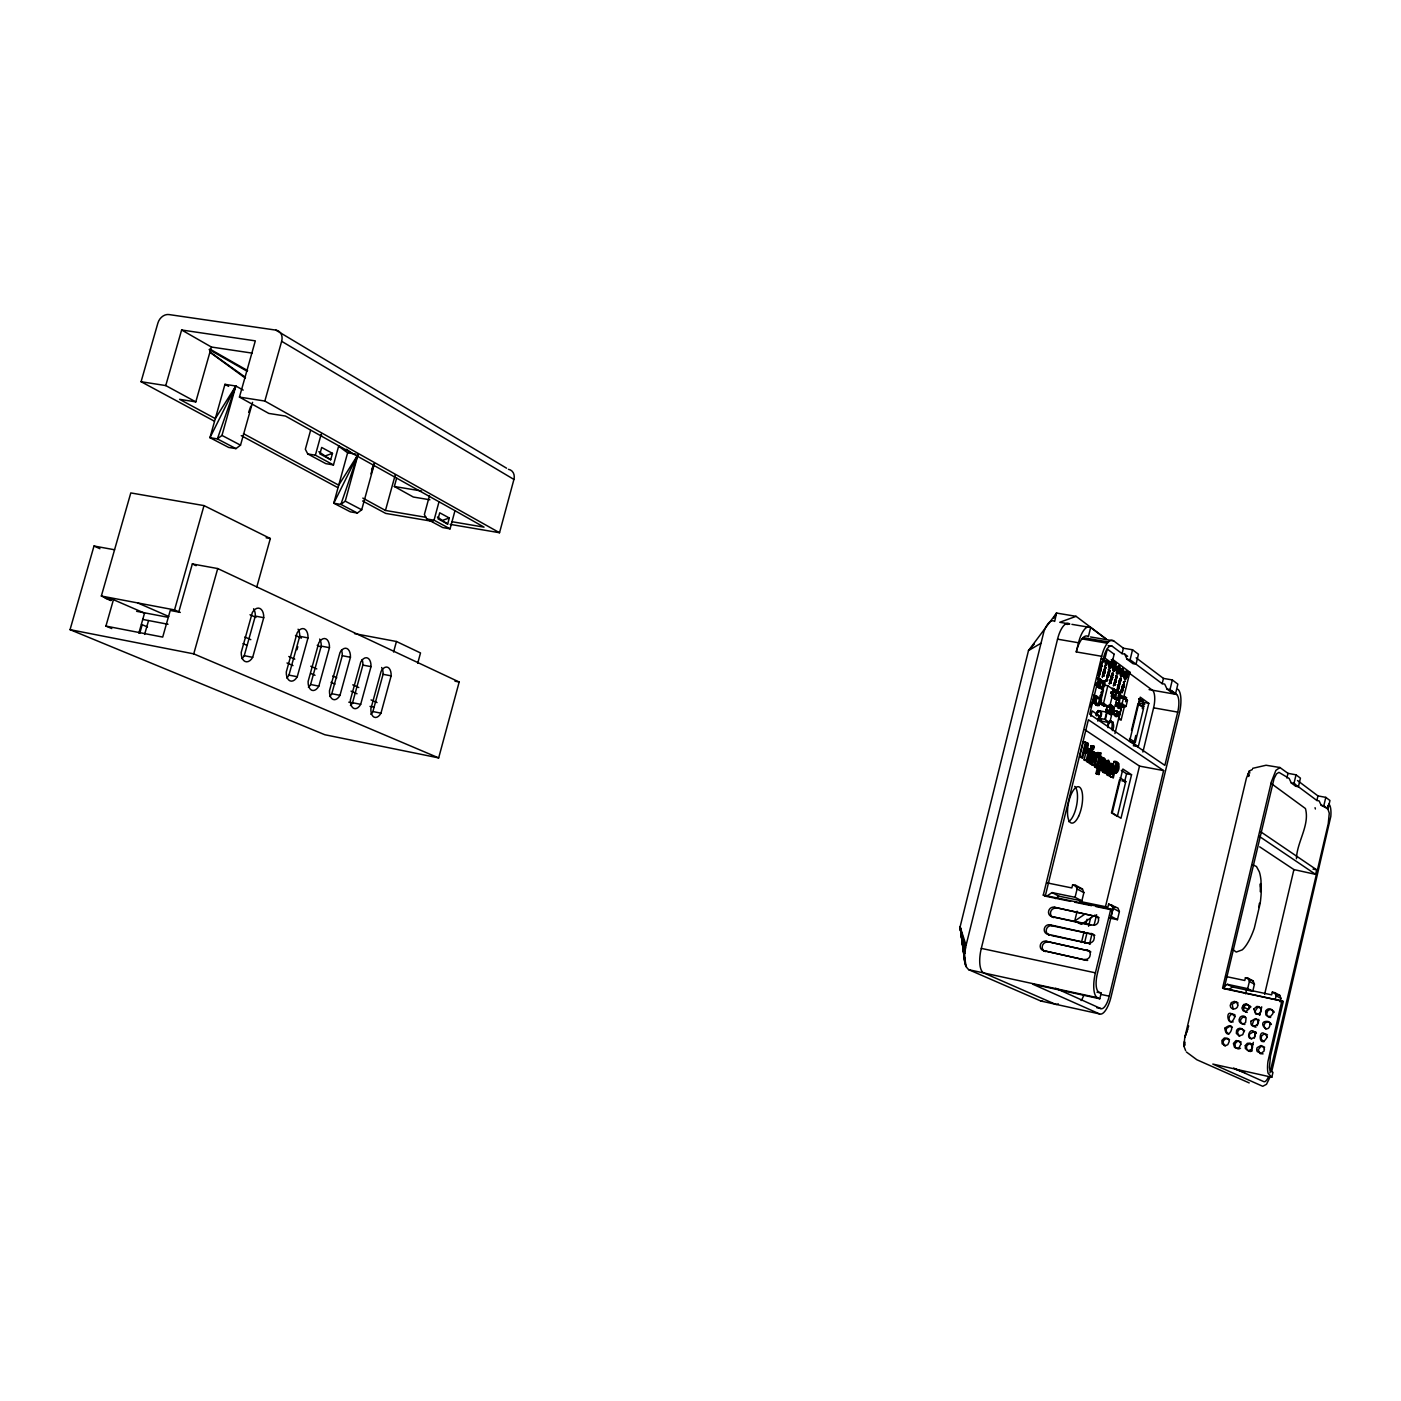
<?xml version="1.0" encoding="UTF-8"?>
<svg xmlns="http://www.w3.org/2000/svg" width="1401" height="1401" viewBox="0 0 1401 1401"><rect width="100%" height="100%" fill="white"/><g stroke="black" fill="none" stroke-linecap="round" stroke-linejoin="round"><path stroke-width="1.5" d="M1107.998 661.902L1105.564 665.265L1105.109 660.554L1106.107 665.405L1108.419 661.972M1111.816 673.216C1115.546 675.019 1108.664 676.455 1113.059 673.548C1110.835 672.883 1111.834 677.716 1113.34 672.935M1116.615 678.242L1117.403 676.123L1116.159 677.961L1115.949 676.123M1116.685 677.156L1116.352 675.142L1115.651 677.821M1111.693 660.046C1115.914 667.489 1105.004 670.764 1109.855 661.885M1109.522 668.154L1109.75 662.183M1112.096 665.457L1112.184 660.659M1112.534 668.557L1114.566 662.796L1116.072 663.671L1116.124 667.261L1114.828 670.571L1113.112 670.799L1112.534 668.557L1113.76 671.026L1116.054 667.612M1112.972 668.627L1114.285 662.971M1116.334 671.342C1115.301 664.582 1122.534 664.547 1119.574 671.377C1118.769 676.525 1112.849 671.184 1118.874 672.97M1116.772 671.429L1117.84 666.718L1119.697 666.105M1119.136 672.515L1119.084 665.755M1121.711 676.613C1118.681 675.737 1120.345 670.624 1121.711 668.697C1125.073 666.999 1122.096 676.806 1123.655 672.83C1123.707 659.994 1117.368 682.462 1123.339 674.144M1111.781 680.01L1112.762 677.103L1111.081 679.905M1118.751 687.909L1117.7 687.138L1118.751 688.802L1117.665 689.835L1117.665 686.472L1119.259 687.523L1117.385 690.273L1118.296 690.413M1125.318 679.38C1121.01 674.126 1130.204 667.401 1126.982 677.208C1123.304 684.441 1122.621 669.31 1126.859 671.762M1127.542 674.582L1127.542 673.023M1100.783 670.203C1099.522 674.897 1098.909 666.456 1099.785 671.044M1107.543 676.788L1109.154 674.441L1108.349 677.156M1097.193 685.159C1099.61 695.351 1103.988 667.244 1099.347 686.823L1097.789 686.56L1097.964 685.422L1097.789 686.56M1119.592 681.989L1120.064 678.382M1119.802 682.024L1120.502 678.119L1120.327 681.814M1119.889 682.147L1120.397 678.697L1119.084 681.149M1104.618 767.083C1106.037 789.831 1113.672 743.511 1104.618 767.083L1102.499 766.697L1102.167 769.079L1102.745 772.126L1104.513 772.354M1110.065 775.856C1106.352 773.965 1110.117 759.885 1113.41 765.314C1116.439 771.793 1106.195 781.285 1106.615 770.743M1099.242 675.44L1099.61 672.322M1099.61 673.618L1099.084 675.667L1099.242 672.813M1098.472 767.923L1094.601 766.277L1096.563 757.135L1098.699 757.521C1094.759 773.124 1099.277 768.221 1099.575 758.099L1100.556 758.729L1100.818 752.967L1097.683 752.582L1097.088 754.999L1099.207 755.384L1100.818 752.967M1111.273 691.831L1111.378 693.74L1111.693 691.919M1111.151 679.432L1112.394 678.539L1111.956 679.8L1110.905 679.135L1111.133 676.035L1110.8 678.82M1099.925 667.752L1101.344 668.785C1101.168 671.026 1099.225 672.55 1100.818 670.098M1107.613 676.683L1107.158 674.897L1108.629 674.827M1106.965 676.123C1107.876 677.524 1106.072 673.391 1109.154 674.441M1111.326 663.251L1109.907 666.333L1110.345 661.972M1112.236 678.399L1111.361 679.467L1110.765 677.541M1091.397 745.647L1091.204 748.817L1091.186 745.787L1094.041 746.383L1093.34 749.22L1093.813 746.138M1117.525 690.413C1120.66 688.749 1116.124 690.833 1117.91 687.173M1103.393 673.286C1102.429 670.781 1104.163 676.578 1102.99 672.935M1119.189 680.203L1119.504 681.184L1120.222 680.291M1114.828 682.234L1114.986 680.115M1114.478 681.306L1115.809 679.205L1115.651 682.252L1116.352 681.236M1122.621 689.835L1121.378 692.409L1121.29 690.395L1122.324 688.854L1121.956 692.742L1122.481 690.063M1122.183 688.206C1124.092 679.117 1121.255 692.129 1122.902 685.387M1122.411 685.877L1122.201 687.068M1099.084 676.385L1100.048 673.653L1098.979 672.498M1114.653 681.902L1114.758 680.746M1121.483 689.31C1125.213 689.152 1119.224 688.451 1121.343 691.866M1106.492 639.171L1076.091 616.335L1056.547 613.06L1054.673 621.431A21.278 8.143 -80.2 0 0 1043.938 631.466L966.077 945.272C964.764 952.995 962.049 963.748 968.704 969.685L1040.803 1001.014L1099.54 1013.921A20.595 7.215 -78 0 0 1111.011 997.004L1179.362 713.319A20.332 7.058 -79.8 0 0 1180.868 698.241L1180.658 696.122A20.332 7.058 -79.8 0 0 1177.856 689.257M1185.631 1050.627L1183.898 1046.127L1184.773 1037.528L1246.382 778.291L1249.254 771.058L1252.389 769.499M1095.179 754.403L1094.987 752.635L1092.202 751.812L1092.745 753.143L1096.668 753.353L1097.316 754.789L1094.934 765.874L1091.922 764.911L1093.603 754.999M1093.165 754.824L1096.16 756.137L1094.041 765.314L1094.934 765.874M1104.041 674.074L1104.759 671.132L1103.393 672.025M1122.183 692.637L1122.919 690.343M1122.534 685.562L1123.409 685.334L1123.514 687.471M1248.746 776.469L1248.921 774.368M1099.522 669.293L1099.312 671.394M1110.818 679.292L1110.835 678.259M1117.315 689.239L1117.49 690.133L1117.665 686.472M1104.899 672.865L1104.321 673.618L1104.969 672.34M1116.194 680.658L1115.774 681.972M1122.289 691.604L1122.709 690.308M1123.865 685.299C1121.973 690.063 1125.266 687.243 1122.919 684.686M1120.607 681.166L1120.888 678.399M1116.86 698.574L1115.914 702.479L1119.136 703.197L1120.52 695.964M1121.29 696.962L1120.888 695.491L1118.698 694.949M1122.534 697.786L1120.66 695.334M1118.541 695.614C1120.1 695.947 1123.217 695.754 1122.639 698.188C1115.476 693.618 1118.839 710.412 1126.071 706.349L1127.455 700.412L1120.397 695.246M1123.339 698.083L1122.061 696.35M1127.455 700.412L1123.199 697.26M1087.158 747.521L1085.845 744.754L1084.549 750.008L1086.353 750.323L1087.158 747.521L1085.004 747.136L1083.498 750.323L1086.02 750.743M1117.718 767.468L1116.474 764.806L1115.231 769.937L1116.615 770.62L1117.227 769.464L1117.718 767.468L1115.616 767.083L1114.513 770.217M1106.79 770.217L1104.671 769.832L1106.072 764.105L1108.191 764.508C1105.056 781.53 1104.338 758.571 1108.191 764.508M1112.324 768.589L1110.205 768.203C1108.629 786.014 1116.072 756.032 1110.152 769.079L1108.033 768.694M1116.685 678.539L1116.597 676.123M1102.762 766.505L1100.643 766.102L1101.711 761.233L1103.83 761.636C1101.186 779.219 1099.207 754.123 1103.83 761.636M1098.191 768.431C1104.251 775.576 1107.385 757.888 1102.762 757.696L1100.626 757.311M1258.763 907.48L1259.429 903.242M1096.423 685.842L1099.4 687.015L1096.423 684.844M1123.199 688.469L1123.882 686.7M1107.981 727.644C1108.769 716.279 1116.737 722.863 1112.324 730.621M1120.205 681.989L1120.888 680.01M1121.22 690.991L1122.219 689.432M1099.873 697.645C1102.079 701.218 1096.02 708.696 1095.022 702.864L1095.81 705.018L1096.177 703.687C1096.493 709.204 1103.375 702.374 1101.011 698.434L1099.943 697.488L1098.104 704.843L1099.242 705.631M1090.696 752.827L1089.172 752.46L1087.123 760.866L1084.969 760.463L1084.076 759.885L1086.896 748.344L1089.82 749.255L1089.558 750.533L1091.361 750.148L1090.696 752.827L1087.701 752.057M1104.583 673.391L1104.128 670.781M1115.704 682.462L1116.422 680.693M1099.067 686.227L1098.752 687.576L1099.102 686.21C1107.666 686.875 1095.722 687.891 1099.995 683.268M1107.35 705.631L1105.722 711.41L1106.09 710.044L1109.294 710.622L1109.154 712.023C1112.867 713.459 1104.794 713.127 1107.21 710.867L1106.23 710.114L1106.948 712.216M1108.314 711.638L1107.981 712.969L1108.331 711.62L1109.469 712.426M1087.877 749.167L1087.999 743.423L1083.376 741.322L1079.558 756.978L1082.605 757.959L1083.954 752.46L1086.37 752.985L1087.877 749.167L1085.722 748.782M1113.34 777.695L1110.363 776.749L1113.34 777.695L1114.636 772.319C1119.697 775.191 1121.483 759.78 1114.075 761.461L1113.147 765.279M1113.462 674.266L1112.692 675.387M1105.792 660.677L1106.597 663.338M1113.252 675.089L1112.359 675.895L1112.569 673.548M1102.062 662.55L1104.566 659.135M1124.775 679.292L1127.332 675.93M1281.933 1000.559L1267.975 1061.398A18.878 5.709 -78.1 0 0 1268.115 1073.324L1271.828 1077.229L1272.966 1072.343L1271.215 1071.537A13.8 4.168 -78.1 0 1 1269.446 1067.247L1270.462 1056.266L1283.316 1001.312L1222.618 987.95L1271.372 781.863L1275.873 770.392L1279.919 767.52L1287.974 773.334L1296.03 774.823L1300.426 778.15L1298.412 786.767L1295.732 786.259L1291.302 782.966L1289.165 778.466L1278.938 772.354L1276.486 773.895L1274.052 778.588L1224.089 988.703L1281.25 1000.874M1271.81 1071.257L1330.81 816.45A17.775 5.376 -79.3 0 0 1329.479 804.839L1328.796 804.069M1245.612 993.799L1246.627 989.526M1248.116 978.266L1253.159 980.98L1254.438 984.167L1252.757 991.295L1247.696 988.633L1249.394 981.471L1248.116 978.266L1245.436 977.705L1244.788 980.49L1225.595 976.444M1251.373 1050.732L1253.335 1042.362M1254.315 1038.176L1255.786 1031.907M1257.257 1025.637L1258.728 1019.368M1259.709 1015.182L1261.688 1006.829M1264.63 994.272L1293.911 869.583L1259.692 846.834M1296.45 858.743C1296.801 842.194 1310.04 825.101 1305.434 808.535L1270.935 783.282M1317.956 795.908L1325.801 797.362L1329.952 800.514L1328.043 808.92L1321.213 805.277L1319.112 800.899L1316.87 800.479L1317.956 795.908L1297.519 780.532M1280.146 1001.855L1280.969 998.37L1279.726 995.27L1274.91 992.696L1272.301 992.136L1271.653 994.85L1248.711 989.982M1275.348 999.298L1276.171 995.813L1274.91 992.696M1328.025 805.452L1328.043 808.92L1323.822 805.768L1325.801 797.362M1328.078 805.487L1327.255 808.745M1293.911 869.583L1315.627 874.364L1316.695 869.828L1260.445 831.599M1115.441 694.318L1114.303 698.574L1118.698 699.992L1117.945 697.856L1114.741 697.278L1119.031 698.661M1286.871 778.045L1287.974 773.334M1316.87 800.479L1293.981 783.457L1296.03 774.823M1116.492 714.387C1102.692 707.838 1130.064 712.426 1113.182 713.932L1114.04 710.377L1119.662 712.759L1118.821 716.104L1116.492 714.387L1117.28 711.025L1116.842 714.545M1081.467 942.453L1084.024 931.91M1086.055 923.469L1087.088 919.249M1084.514 943.031L1087.053 932.558M1088.577 926.271L1090.608 917.9M1124.548 782.056L1126.562 773.772L1121.325 770.357M1133.812 743.668L1135.808 735.437M1142.305 708.626L1143.811 702.444L1138.663 698.731M1119.994 777.818L1125.791 781.565L1117.35 816.415L1111.483 812.825L1119.487 779.867M1129.434 741.392L1135.283 742.46L1143.671 707.82L1137.962 703.722L1131.5 730.341M1089.505 944.099L1092.044 933.609M1094.076 925.22L1096.615 914.73M1131.553 774.7L1120.993 818.272L1112.219 812.878L1122.866 769.026L1131.553 774.7L1126.562 773.772M1138.312 746.645L1148.802 703.337L1140.256 697.155L1129.679 740.779L1138.312 746.645L1133.321 745.735M1105.617 906.097L1139.503 766.102L1084.847 729.711M1142.901 752.039L1153.601 707.82A14.868 5.254 -79.8 0 0 1152.41 690.203L1128.365 672.48M1109.312 918.005L1117.455 919.686L1119.381 911.666L1117.998 908.093L1108.629 904.048L1107.876 907.183L1079.506 901.351L1082.78 903.085M1163.443 678.399L1172.322 679.94L1177.856 684.143L1175.544 693.758L1172.584 693.232L1167.033 689.082L1164.704 684.108L1162.165 683.67L1163.443 678.399L1136.158 657.84M1110.835 909.021L1112.727 910.037L1097.333 973.748A16.252 5.709 -78.1 0 0 1098.787 992.013L1101.168 993.099L1099.785 998.773L1097.403 997.687A22.101 7.776 -78.1 0 1 1095.407 972.837L1110.835 909.021L1043.272 895.134L1101.694 656.298A21.453 7.863 -80.1 0 1 1107.315 643.234L1108.436 641.973A21.453 7.863 -80.1 0 1 1113.707 640.905L1123.392 648.208L1132.533 649.766L1138.453 654.249L1136.036 664.197L1132.989 663.671L1127.052 659.223L1124.67 654.092L1122.061 653.654L1112.376 646.369L1108.156 645.651M1111.606 904.661L1112.989 908.233L1111.028 916.307L1117.455 919.686M1175.544 693.758L1169.993 689.607L1172.322 679.94M1096.773 1007.704L1100.818 1008.58A15.113 5.289 -78 0 0 1109.242 996.181L1163.618 770.585L1088.384 719.746L1045.251 896.15L1070.557 901.351M1172.164 691.148L1176.595 694.458A14.903 5.184 -79.8 0 1 1177.716 712.111L1164.879 765.366L1089.733 714.23L1103.568 657.682A15.744 5.762 -80.1 0 1 1112.376 646.369M1082.605 757.959L1081.712 757.381L1085.53 741.724M1087.123 760.866L1086.23 760.288L1089.05 748.747M1090.013 750.393L1093.043 751.356L1090.241 762.862L1087.211 761.899L1089.558 752.302M1097.806 721.112L1099.137 715.666L1092.167 710.902L1090.819 716.366M1088.104 762.459L1090.906 750.971L1093.043 751.356M1102.937 705.071L1102.657 704.02L1102.394 705.141C1105.442 705.806 1102.219 705.859 1104.076 704.791M1101.449 712.531C1097.508 724.772 1106.405 708.293 1097.158 711.743L1096.423 714.755M1115.354 690.343L1113.813 690.063L1109.452 707.382L1103.55 703.232L1107.841 685.719L1103.533 684.949L1104.864 685.895M1090.241 762.862L1089.348 762.284L1092.167 750.778M1095.302 755.209L1092.43 764.263L1090.293 763.86L1089.4 763.3L1091.729 753.72M1103.533 705.474L1103.34 704.493M1109.259 683.688L1110.222 679.8L1111.081 683.023L1109.259 683.688L1111.291 683.058L1110.433 679.835M1110.503 681.411C1111.991 682.952 1109.224 683.583 1110.713 681.446M1092.43 764.263L1091.537 763.703L1094.339 752.197M1107.403 705.649L1106.317 710.114L1109.434 710.657M1105.722 711.41L1111.501 715.491L1109.75 722.671L1104.864 719.326L1106.632 712.128L1098.069 710.587L1096.755 715.981M1115.511 684.669L1114.075 683.741L1113.41 685.667L1114.04 683.075L1115.511 684.669L1114.04 683.075M1114.25 683.11L1113.777 685.825M1122.061 653.654L1123.392 648.208M1112.779 696.297L1114.425 689.572L1113.077 688.469C1109.89 686.805 1116.159 692.076 1111.588 695.439L1112.639 696.455M1098.699 757.521L1098.647 755.016L1097.088 754.999M1110.888 704.878L1111.676 706.997L1112.009 705.649C1107.876 701.901 1112.219 716.576 1105.809 711.393M1114.898 697.908C1118.173 678.347 1116.352 704.633 1113.41 696.665M1114.583 691.831L1116.597 690.991L1113.62 690.028M1111.501 706.945L1110.17 712.811M1100.328 768.816L1098.927 774.525L1095.932 773.562L1099.487 758.974M1114.548 697.243L1114.215 698.574L1118.734 699.975M1117.893 685.562C1120.31 680.028 1118.856 689.257 1118.103 685.597M1119.854 683.635C1116.282 680.606 1123.164 684.511 1118.331 685.247L1119.276 686.56M1112.482 714.387L1111.396 713.599L1112.972 706.402L1114.25 707.242L1112.429 714.37L1109.207 713.792M1096.808 774.123L1097.736 770.322M1115.494 699.414L1115.826 698.083L1115.319 699.362M1098.927 774.525L1098.051 773.965L1102.114 757.276M1120.17 704.283L1116.299 706.489L1114.933 705.859L1115.651 704.23L1118.769 703.757M1116.299 706.489L1116.089 704.738L1120.152 704.405M1115.669 706.384C1116.755 703.775 1123.024 704.966 1115.914 702.479M1117.595 699.169L1119.189 692.024L1120.467 692.865L1118.804 698.591M1046.722 896.202L1052.028 892.577L1058.928 896.185L1081.87 900.896L1083.866 892.63L1082.465 888.987L1075.688 885.327L1072.641 884.714L1071.853 887.936L1046.95 882.858M1117.63 699.187L1117.823 697.838M1119.364 692.076L1120.135 694.195M1123.409 682.287C1125.879 680.063 1122.639 683.303 1124.303 684.949M1125.231 681.149L1123.637 682.322M1122.972 706.279L1119.119 708.486L1117.753 707.838L1118.734 706.104L1122.219 705.876M1120.502 696.665L1119.994 694.546M1119.119 708.486L1118.716 706.857L1121.395 706.962L1122.236 705.754M1121.115 696.875L1121.413 695.561L1119.434 695.474M1123.812 682.094L1125.021 681.114M1162.165 683.67L1130.099 659.748L1132.533 649.766M1118.488 708.363L1119.469 706.612L1122.954 706.402M1121.833 697.015L1121.133 695.789M1121.851 697.418L1121.413 695.561M1081.87 900.896L1075.075 897.305L1077.089 889.005L1075.688 885.327M1122.148 703.757L1119.224 703.617L1123.182 706.437L1125.984 706.472L1122.131 703.547L1129.889 672.2L1112.412 659.223M1114.951 733.546L1121.641 706.051M1121.886 706.227L1118.944 718.275L1121.168 719.816L1124.583 705.771M1125.546 701.761L1126.527 697.768L1124.32 696.174M1095.057 915.063L1081.309 924.362L1074.742 921L1077.124 911.175M1112.464 777.135L1116.194 761.846M1101.694 656.298L1076.266 651.92L1078.525 642.761A21.383 7.968 -80.2 0 1 1090.643 627.508L1106.072 639.084M1101.799 666.211L1101.063 664.967L1100.521 666.473L1100.766 663.356L1101.869 666.648L1099.803 667.261M1101.168 664.739C1100.135 661.079 1102.64 668.102 1101.274 665.02M1096.16 684.494L1096.458 683.268L1100.45 684.389L1101.449 680.343L1099.838 678.942L1101.151 679.87L1099.452 679.748M1097.683 678.697L1098.909 679.59L1097.561 678.749C1097.648 676.263 1100.433 680.15 1096.913 677.716M1097.176 696.507L1094.006 695.299L1097.176 696.507L1095.459 703.407L1092.395 702.304L1092.815 700.99M1094.006 695.299L1093.831 696.437L1095.95 695.544M1094.199 695.334L1092.535 702.146L1094.093 702.426L1095.95 695.649M1096.563 685.684L1096.843 684.529M1100.45 684.389L1095.459 685.159M1101.449 680.343L1097.193 678.084M1095.004 697.103L1095.372 695.999M1097.736 686.753L1097.824 685.579M1095.144 697.348L1095.442 696.192L1096.983 696.472L1095.319 703.284L1092.395 702.304M1098.121 685.947L1099.978 679.082M1099.225 683.513L1100.223 679.45L1097.561 678.749M1100.521 698.766L1100.801 697.645L1096.51 697.015L1096.177 698.363C1103.865 697.523 1099.978 707.908 1093.761 703.004M1102.797 675.44C1101.519 678.644 1103.673 673.11 1103.848 676.298M1103.865 669.345C1108.699 665.107 1103.2 671.132 1105.144 670.956M1104.759 668.54L1104.636 666.193L1104.969 668.575M1102.762 674.757L1102.289 677.506M1103.323 688.977L1102.184 688.171L1103.918 680.956L1105.074 681.797L1103.235 688.994L1100.048 688.434L1100.38 687.085M1098.822 687.558L1102.009 688.119L1103.848 680.939M1100.415 695.509L1101.589 694.773L1100.415 695.509L1101.361 695.719M1102.219 691.796L1101.939 692.935L1101.361 691.656M1101.851 689.677L1102.079 688.732L1102.71 689.817M1100.083 698.696L1100.643 694.563M1101.519 692.865L1101.746 691.919M1101.641 692.724L1101.028 694.843M1102.937 688.889L1102.167 691.989M1103.55 703.232L1099.26 702.461L1101.326 703.687L1100.415 703.775L1100.363 702.426M1101.186 699.309L1103.48 689.887M1105.652 681.061L1106.983 678.539C1105.564 674.476 1109.785 682.445 1105.862 681.096M1108.979 671.902L1109.294 673.846L1108.979 671.902C1105.126 675.264 1112.219 667.874 1109.224 671.447M1108.909 671.464L1108.576 669.083L1109.137 671.254M1100.415 703.775L1100.801 702.496L1101.274 703.915M1106.019 680.466L1106.983 678.539M1101.081 704.23C1100.923 701.919 1103.147 706.227 1100.906 703.617M1109.452 673.233L1110.152 670.326M1102.394 705.141L1102.342 703.81M1102.78 703.88L1102.324 704.388M964.694 961.139L960.105 926.814L1028.492 650.589L1056.547 613.06L1055.041 616.668M1076.091 616.335L1059.769 622.289L1069.769 623.988A21.33 8.073 -80.2 0 0 1057.545 639.171L981.278 948.53A21.61 8.266 -78 0 0 983.835 972.977L1055.286 1004.202A20.472 7.408 -78 0 0 1058.298 1003.852M1095.897 699.922L1095.162 702.917L1098.191 703.442M181.622 329.988L211.393 347.028L195.807 401.877L165.756 385.573L181.622 329.988L255.315 340.863L239.448 397.078L268.799 413.418L285.454 416.044L454.975 510.682L450.089 528.842L442.751 527.564L426.727 518.965L424.38 514.535L429.512 495.621M1111.098 773.002L1108.979 772.599L1109.837 769.85L1111.956 770.252M450.089 528.842L434.03 520.191L438.986 501.891M447.655 524.062L449.301 518.002L439.721 512.801L438.075 518.878L447.655 524.062L437.392 517.022M114.567 549.77L94.007 546.022L70.05 629.662L324.839 734.737L438.671 757.906L459.178 682.007L217.733 568.561L192.34 563.938L178.75 612.079L170.239 610.451L162.709 637.087L105.916 626.089L113.446 599.681L105.093 598.087L110.924 600.626M450.124 524.359L499.527 532.73L513.922 479.44A9.299 7.811 -59.4 0 0 508.44 469.317M417.691 663.321L420.51 652.954L396.448 641.5L354.506 633.62M350.443 705.509A10.665 6.007 -78.6 0 0 352.562 702.724L362.877 665.09A10.648 5.989 -78.9 0 0 362.088 659.608M360.687 704.335L371.002 666.648A10.665 5.972 -78.9 0 0 367.622 658.032A10.665 5.972 -78.9 0 0 360.775 661.99L350.39 699.852A10.665 5.989 -78.6 0 0 353.805 708.398A10.665 5.989 -78.6 0 0 360.687 704.335L352.562 702.724M370.81 714.317A10.543 5.884 -78.5 0 0 372.894 711.55L383.068 674.301A10.543 5.867 -78.9 0 0 381.632 667.506M393.576 652.008L396.448 641.5M380.967 713.162L391.142 675.86A10.543 5.849 -78.9 0 0 387.832 667.349A10.543 5.849 -78.9 0 0 381.125 671.272L370.88 708.766A10.56 5.867 -78.5 0 0 374.207 717.207A10.56 5.867 -78.5 0 0 380.967 713.162L372.894 711.55M310.584 430.37L305.348 449.266L307.747 453.942L325.82 463.643L333.473 464.939L338.762 445.711M333.473 464.939L315.383 455.185L321.162 434.257L321.687 436.306M330.706 459.756L332.475 453.329L321.687 447.462L319.901 453.906L330.706 459.756L318.815 451.735M338.814 446.359L347.623 452.803L333.771 503.204L350.373 511.855L357.378 513.029L361.703 509.789L374.452 463.538L371.563 469.335M357.378 513.029L340.881 504.413L358.061 454.484L333.771 503.204L340.881 504.413L345.241 501.155L358.061 454.484L338.709 485.166L243.476 433.662M308.413 687.331A10.893 6.269 -78.7 0 0 310.602 684.511L321.214 646.106A10.875 6.252 -79.1 0 0 319.638 639.084M318.85 686.122L329.463 647.682A10.875 6.234 -79.1 0 0 325.89 638.838A10.875 6.234 -79.1 0 0 318.798 642.814L308.115 681.464A10.893 6.252 -78.7 0 0 311.705 690.22A10.893 6.252 -78.7 0 0 318.85 686.122L310.602 684.511M329.655 696.507A10.77 6.129 -78.6 0 0 331.792 693.705L342.264 655.703A10.753 6.112 -79 0 0 341.441 650.152M426.184 517.354L385.468 510.454L395.205 475.044M429.914 499.789L413.313 497.022L394.346 486.497L396.658 478.074M339.988 695.334L350.443 657.262A10.77 6.094 -79 0 0 346.975 648.54A10.77 6.094 -79 0 0 340.005 652.498L329.48 690.746A10.788 6.112 -78.6 0 0 332.983 699.414A10.788 6.112 -78.6 0 0 339.988 695.334L331.792 693.705M286.732 677.961A10.998 6.392 -78.7 0 0 288.956 675.107L299.709 636.317A10.98 6.375 -79.1 0 0 298.08 629.207M296.959 649.731L297.8 646.702M297.257 676.736L308.01 637.893A10.998 6.357 -79.1 0 0 304.367 628.926A10.998 6.357 -79.1 0 0 297.117 632.919L286.294 671.955A11.015 6.375 -78.7 0 0 289.989 680.851A11.015 6.375 -78.7 0 0 297.257 676.736L288.956 675.107M1100.363 671.727L1100.993 670.238L1099.575 671.009M256.786 587.001L270.34 538.527L204.003 505.603L130.801 492.924L101.345 596.038L111.152 600.276M241.935 658.593A11.243 6.672 -78.8 0 0 244.247 655.686L255.297 616.09A11.226 6.672 -79.3 0 0 253.581 608.787M252.688 657.332L263.738 617.683A11.243 6.655 -79.3 0 0 259.903 608.472A11.243 6.655 -79.3 0 0 252.355 612.482L241.235 652.341A11.261 6.655 -78.8 0 0 245.105 661.482A11.261 6.655 -78.8 0 0 252.688 657.332L244.247 655.686M1100.048 688.434L1100.24 687.05M243.196 390.091L235.823 386.011L224.948 384.329L209.957 437.69L228.678 447.444L235.963 448.618L240.517 445.168L252.565 402.332M235.963 448.618L217.383 438.898L235.823 386.011L209.957 437.69L217.383 438.898L221.971 435.413L235.823 386.011L215.316 418.601L179.591 399.32L195.807 401.877M438.671 757.906L193.741 653.864L217.733 568.561M499.527 532.73L264.842 401.054L281.654 341.301A10.49 8.441 -59.5 0 0 275.857 330.111L168.961 314.56A10.315 8.178 -60.1 0 0 157.875 323.106L141.081 381.72L214.283 421.123M139.785 633.217L142.096 625.021M144.618 634.408L148.559 620.538M180.291 612.447L174.547 609.908L204.003 505.603M1106.475 660.536L1106.492 663.041L1107.49 662.078M138.839 633.199L144.531 613.165L113.446 599.681M1103.112 672.305L1104.128 670.851M1095.897 705.053L1096.3 703.722M1113.813 690.063L1113.392 690.973M1188.696 1025.952L1184.773 1037.528L1187.68 1029.455M370.897 473.853L374.452 463.538M248.642 412.332L250.761 406.29M1103.638 659.223L1102.745 660.291L1102.377 659.013M1270.322 1076.493L1266.486 1084.304L1262.739 1086.3L1212.811 1064.077L1271.828 1077.229M1106.44 761.549L1104.321 761.146L1103.165 763.965L1106.265 764.666M1121.273 676.543L1123.129 674.739M1109.907 668.189L1111.781 666.386M1103.498 671.744L1104.653 671.815M1114.863 680.396L1116.002 679.993M1098.261 686.087L1099.487 686.963M1096.895 697.558L1095.477 696.752L1096.948 697.453M1112.989 689.642L1114.198 690.5M1113.182 697.61C1111.098 697.733 1117.998 694.773 1115.406 690.133M1116.457 692.252L1115.073 691.481L1116.264 692.322M1053.552 618.471L1056.547 613.06M1112.236 675.107L1111.518 674.932M1098.314 675.825L1099.54 675.86M1115.704 679.783L1114.776 680.08M1112.674 673.268L1113.094 673.776M1107.403 676.648L1108.594 675.842M1115.809 679.205L1114.951 679.643L1116.334 679.818M1115.932 702.742L1119.942 705.333M1123.532 697.803L1120.24 695.912M1120.677 697.015L1123.637 697.68M1091.729 703.67L1090.678 706.892M1118.033 671.744L1118.488 667.419L1117.403 671.85M1121.728 670.379C1119.539 677.016 1123.234 674.249 1122.534 670.589M1114.25 668.96L1114.898 664.827M1099.26 679.713L1101.063 679.818M1112.219 695.824L1115.038 698.048M1034.306 644.11L1028.492 650.589L1040.698 643.409M1076.266 651.92A21.383 7.986 -80.1 0 1 1081.94 638.909L1083.061 637.648A21.383 7.986 -80.1 0 1 1088.419 636.597L1090.643 627.508L1071.94 624.356M1101.922 662.288L1102.885 662.043M1183.898 1046.127L1185.141 1044.848M1107.648 672.883L1108.769 671.867M1103.708 670.011L1105.039 669.03M1108.699 671.412L1108.033 672.252M1106.23 667.454L1105.196 668.382L1104.636 666.193M1125.406 677.401L1126.194 673.18M1100.205 769.779L1099.19 769.955L1101.992 770.445M1114.408 670.956L1113.024 670.676M1094.146 702.619L1095.512 703.32M1114.058 690.658L1112.762 689.817M1113.76 697.26L1114.951 698.101L1113.655 697.26M1116.387 714.492L1118.821 716.104L1113.69 713.967L1114.04 710.377M1118.226 715.683C1120.677 704.703 1118.856 723.074 1113.532 714.142M1055.408 898.584L1058.928 896.185M1074.742 921L1085.092 913.995M1108.821 775.121L1107.946 775.471M1113.217 764.613L1109.049 763.457L1111.168 763.843M1223.896 986.672L1227.416 984.325L1247.696 988.633M1229.045 989.351L1232.547 987.005L1252.757 991.295M1108.927 761.811L1104.741 760.638L1108.629 761.268M1246.049 1004.289L1242.599 1006.566L1247.538 1009.088L1250.97 1006.811M1118.068 673.811L1116.912 673.583M1125.739 672.953L1124.915 677.366M1183.863 1044.183L1185.053 1043.57M1114.443 664.599L1113.515 668.925M1245.787 1011.68L1249.412 1008.545L1248.956 1005.585L1246.61 1003.904L1243.72 1004.464L1241.899 1007.984L1243.055 1010.681L1247.24 1012.415M1252.231 1050.855C1248.624 1053.359 1244.421 1048.018 1247.485 1044.901L1250.182 1043.605L1252.897 1044.603M1225.49 1045.671L1227.784 1044.691L1229.22 1041.503A3.888 3.713 -67.9 0 0 1227.241 1038.211L1224.351 1037.983L1221.9 1040.435L1222.162 1043.868L1225.49 1045.671L1224.054 1045.409M326.03 455.64L332.475 453.329M443.154 520.139L449.301 518.002M1238.642 1048.929L1240.515 1048.281M1107.455 680.028L1106.545 680.203M1252.634 768.343L1266.066 765.244L1279.919 767.52M1101.431 666.316L1100.713 666.421M1244.648 1072.518L1235.437 1069.313M1259.902 1014.727L1256.207 1013.939L1255.033 1011.224L1257.765 1007.249L1261.478 1008.055M1096.055 753.16L1094.881 753.545L1097.123 753.896M1114.408 772.739L1116.509 773.142M1096.423 697.015L1100.976 698.451M1103.848 671.377L1104.759 672.427M1263.072 1053.885L1260.147 1053.657L1258.221 1049.822L1260.918 1046.372L1264.648 1047.177M1233.178 1021.924C1225.805 1022.87 1229.5 1010.506 1235.244 1015.182M1244.859 1024.464L1242.442 1024.131L1240.621 1021.854L1240.568 1019.823L1242.775 1017.126L1246.084 1017.756L1245.594 1022.537C1243.335 1025.304 1238.502 1023.133 1239.079 1019.63L1240.095 1017.301A4.133 3.94 -66 0 1 1244.683 1016.408L1245.489 1016.968M1254.035 1031.486L1249.604 1034.061A3.835 3.66 -66.9 0 0 1250.48 1038.281A4.115 3.94 -66.9 0 0 1251.758 1039.034M1270.654 1017.441L1269.674 1017.371A4.115 3.923 -64.8 0 1 1266.749 1013.746L1267.502 1011.312A3.695 3.538 -64.8 0 1 1270.987 1009.613L1272.406 1009.998M1089.207 749.763L1088.297 749.658L1091.361 750.148M1120.38 692.882L1115.949 691.464L1119.189 692.024M1111.974 705.666L1108.769 705.088M1252.599 864.732L1256.469 866.519L1259.341 871.877A44.832 14.29 -78.8 0 1 1260.988 880.318L1261.268 891.141A44.394 14.15 -78.8 0 1 1260.164 903.4L1254.333 928.11A44.587 14.203 -78.8 0 1 1248.554 941.454L1246.978 944.081A44.184 14.063 -78.8 0 1 1242.197 949.878L1236.242 952.067L1232.582 949.335M1122.131 703.547L1119.189 703.162L1123.182 706.559M211.393 347.028L252.18 353.122M141.081 381.72L165.756 385.573M239.448 397.078L264.842 401.054M1112.639 689.064L1114.373 689.38M347.623 452.803L355.977 454.152M307.747 453.942L315.383 455.185M394.346 486.497L421.526 490.998M1097.158 677.944L1098.892 678.207M1065.531 624.075L1067.685 624.443M451.893 521.697L484.045 527.144L454.975 510.682M426.727 518.965L434.03 520.191M432.962 521.435L385.713 513.414L362.596 500.98M1090.521 636.947L1113.707 640.905M1083.061 637.648L1108.436 641.973M1081.94 638.909L1107.315 643.234M1057.545 639.171L1078.525 642.761M1127.052 659.223L1130.099 659.748M1115.914 663.303L1114.566 662.796L1116.142 663.899M1112.447 663.426L1106.755 662.323L1101.291 658.803M1101.694 662.428L1102.622 662.62M1118.348 665.615L1119.399 665.738M1105.599 664.792L1106.492 665.44M1122.131 668.4L1123.269 668.627M1109.189 667.874L1110.73 668.049M1125.739 671.237L1127.017 671.394M1126.509 671.604L1129.889 672.2M1108.419 669.748L1108.856 671.202M1100.818 669.188L1099.96 668.435M1103.48 671.272L1104.881 671.447M1120.677 676.35L1121.833 676.56M1103.568 673.916L1103.165 674.389M1111.378 676.753L1112.236 677.489M1124.338 678.977L1125.844 679.152M1104.181 675.79L1102.552 674.722M1120.012 678.697L1121.028 678.732M1107 676.595L1108.296 676.683M1120.187 678.662L1121.115 679.152M1108.173 677.366L1107.613 677.401M1115.161 679.362L1116.212 679.503M1115.897 680.15L1116.002 679.467M1167.033 689.082L1169.993 689.607M1103.778 680.921L1100.538 680.361L1101.816 681.236M1106.352 680.256L1106.895 678.767L1107.403 679.573M1120.275 683.338L1118.681 682.287M1149.1 689.625L1176.595 694.458M1122.499 685.124L1123.532 686.227M1100.258 681.709L1103.62 682.322M1118.033 684.984L1119.609 686.07M266.12 537.791L270.34 538.527M1098.402 684.809L1099.767 685.807L1098.594 684.844M1121.676 689.012L1122.709 689.152M1117.14 689.66L1118.418 689.747M1112.692 689.257L1114.233 689.537L1112.587 696.262L1111.011 696.192M1121.448 691.621L1121.378 692.409M1115.003 690.921L1116.544 691.201M1115.704 692.795L1118.856 693.372M1110.87 692.217L1111.886 692.532M1110.783 692.532L1111.851 692.865M1110.713 692.865L1111.764 693.197M1110.713 693.197L1111.641 693.477M1138.873 699.344L1143.163 700.097M1111.658 694.266L1113.007 695.369L1111.816 694.511M1101.133 692.584L1102.062 692.795M1119.276 696.139L1123.042 697.033M1121.641 696.927L1119.942 696.63L1124.443 698.031M1123.987 697.313L1126.527 697.768M1122.078 698.153L1123.777 698.451M1138.645 701.236L1142.936 702.006M1143.811 702.444L1148.802 703.337M1138.33 703.144L1144.757 704.283M1137.927 705.018L1144.354 706.174M1153.601 707.82L1177.716 712.111M1123.427 706.244L1119.819 705.491M1095.792 702.164L1094.514 701.516M1100.1 703.547L1101.326 703.687M1109.82 705.841L1112.972 706.402M1102.079 704.931L1102.99 704.861M1103.06 705.614L1104.286 705.771M1107.088 712.444L1105.371 719.659M1108.068 712.969L1111.396 713.599M1095.687 715.053L1099.137 715.666M1118.628 719.361L1121.168 719.816M1098.454 718.17L1104.864 719.326M1109.487 721.235L1112.884 721.848L1109.557 721.445M1109.627 721.655L1113.077 722.496M1109.75 722.671L1101.186 721.112L1097.946 718.888M1087.666 743.125L1085.512 742.723L1087.999 743.423M1086.108 743.546L1088.262 743.949M1086.283 744.316L1088.419 744.719M1091.186 745.787L1094.041 746.383M1084.777 745.069L1086.931 745.472M1090.976 746.19L1094.146 746.715M1291.302 782.966L1293.981 783.457M1087.211 745.91L1085.057 745.507L1087.264 746.61M1091.974 746.838L1094.111 747.241M1090.784 746.908L1092.92 747.311M1090.626 747.661L1092.762 748.046M1090.608 748.152L1092.745 748.554M1090.696 748.502L1093.568 749.097M1084.777 748.169L1086.931 748.554M1087.666 748.852L1089.82 749.255M1084.514 749.167L1086.651 749.57M1084.216 749.92L1086.353 750.323M1097.683 752.582L1099.803 752.967M1092.85 752.232L1094.987 752.635M1096.668 753.353L1093.918 752.757M1087.018 752.074L1089.855 752.442M1084.707 751.847L1086.843 752.232M1084.216 752.582L1086.37 752.985M1083.376 752.985L1085.915 753.335M1092.482 754.841L1095.722 755.402M1098.944 756.207L1101.063 756.593M1093.901 755.314L1096.037 755.717M1094.023 755.734L1096.16 756.137M1093.988 756.312L1098.121 757.153M1104.426 758.414L1101.676 757.836L1104.881 759.097M1101.116 757.923L1104.688 758.677M1093.831 757.1L1095.95 757.486M1102.85 759.272L1104.969 759.675M1139.503 766.102L1163.618 770.585M1105.179 760.358L1108.209 760.883M1100.976 759.902L1103.498 760.445M1101.659 760.463L1103.778 760.866M1116.422 763.09L1118.523 763.475M1116.685 763.58L1118.786 763.965M1079.558 756.978L1081.712 757.381M1107 762.109L1109.119 762.512M1103.918 761.881L1106.037 762.267M1109.487 763.16L1112.499 763.685M1102.64 762.039L1104.759 762.424M1110.818 763.685L1112.919 764.07M1101.536 762.442L1105.652 763.212M1105.967 763.195L1108.086 763.58M1108.646 763.965L1110.748 764.351M1115.406 765.086L1117.508 765.489M1106.054 763.598L1108.173 764M1115.669 765.506L1117.77 765.892M1084.076 759.885L1086.23 760.288M1111.308 764.911L1113.41 765.314M1108.244 764.683L1110.345 765.069M1115.721 766.189L1117.823 766.592M1101.151 764.158L1103.27 764.543M1109.977 766.014L1107.858 765.611L1107.49 766.767L1109.592 767.153M1112.394 766.382L1110.275 765.979L1112.482 767.293M1321.213 805.277L1323.822 805.768M1087.211 761.899L1089.348 762.284M1105.914 765.401L1108.016 765.804M1110.363 766.4L1112.464 766.802M1102.797 765.314L1104.916 765.699M1094.864 764.105L1097.001 764.508M1106.755 766.294L1108.874 766.68M1089.4 763.3L1091.537 763.703M1103.725 765.892L1105.844 766.294M1115.389 768.098L1117.49 768.484M1116.282 768.676L1118.383 769.061M1105.547 767.065L1107.648 767.468M1091.922 764.911L1094.041 765.314M1094.636 765.314L1098.892 766.207M1115.126 769.061L1117.227 769.464M1106.44 767.66L1108.559 768.063M1107.123 768.098L1109.242 768.501M1111.046 769.079L1113.165 769.464M1114.828 769.814L1116.93 770.2M1094.601 766.277L1096.738 766.662M1100.223 767.188L1103.393 768.011M1099.417 767.45L1104.408 768.343M1114.163 770.217L1116.615 770.62M1094.811 766.977L1096.948 767.363M1105.109 768.711L1107.21 769.096M1106.825 769.482L1108.944 769.885M1095.267 767.45L1098.139 768.028M1100.906 768.589L1103.025 768.974M1110.748 770.445L1112.849 770.848M1102.167 769.079L1104.286 769.464M1115.301 771.671L1117.403 772.056M1098.454 769.044L1100.573 769.429M1104.461 770.182L1108.716 771.128M1098.752 769.552L1106.335 770.795M1109.417 771.478L1111.518 771.881M1105.336 771.11L1107.438 771.513M1102.237 770.9L1104.356 771.286M1106.492 771.863L1108.611 772.249M1102.447 771.583L1104.548 771.986M1108.769 772.949L1110.87 773.352M1102.745 772.126L1104.864 772.529M1106.475 772.844L1110.643 773.562M1103.165 772.511L1106.195 773.037M1109.645 773.877L1111.746 774.28M1106.562 773.667L1108.681 774.07M1106.755 774.35L1108.874 774.753M1107.07 774.893L1109.172 775.296M1107.473 775.278L1110.503 775.804M1095.932 773.562L1098.051 773.965M255.297 616.09L263.738 617.683M1121.903 780.83L1125.791 781.565M101.345 596.038L174.547 609.908M299.709 636.317L308.01 637.893M321.214 646.106L329.463 647.682M136.615 611.309L168.4 617.368M342.264 655.703L350.443 657.262M142.622 619.4L167.997 624.268M454.975 681.201L459.178 682.007M362.877 665.09L371.002 666.648M383.068 674.301L391.142 675.86M1313 869.11L1316.695 869.828M70.05 629.662L193.741 653.864M348.796 702.181L353.034 703.022M370.004 706.384L374.242 707.225M1079.435 888.357L1082.465 888.987M1052.028 892.577L1075.075 897.305M1074.777 902.226L1091.642 905.694M1095.862 906.552L1112.727 910.037M1090.678 925.273L1051.923 916.639A4.851 4.501 -63.7 0 1 1048.649 911.018A4.851 4.501 -63.7 0 1 1054.217 907.235L1097.036 916.692A4.868 4.536 -63.4 0 1 1099.12 917.795M1054.217 907.235L1097.036 916.692M1051.923 916.639L1092.833 925.15A4.886 4.536 -63.3 0 0 1097.999 922.541L1098.594 920.089A4.886 4.536 -63.3 0 0 1095.127 915.694M1092.78 934.309L1051.906 925.763A4.851 4.501 -64.6 0 0 1046.354 929.528A4.851 4.501 -64.6 0 0 1049.629 935.15L1047.65 934.187A4.851 4.501 -64.6 0 1 1044.375 928.548A4.851 4.501 -64.6 0 1 1049.944 924.783L1092.78 934.309A4.868 4.536 -64.3 0 1 1094.846 935.413M1047.65 934.187L1090.486 943.766L1051.661 935.588M1253.159 980.98L1245.436 977.705M1087.666 960.385A4.886 4.553 -65.2 0 1 1086.476 960.298L1043.622 950.666A4.868 4.501 -65.4 0 1 1040.348 945.01A4.868 4.501 -65.4 0 1 1045.917 941.244L1088.77 950.841A4.886 4.553 -65.2 0 1 1090.854 951.962M1045.917 941.244L1088.77 950.841M1277.117 994.71L1279.726 995.27M1043.622 950.666L1086.476 960.298M981.313 948.389L1095.407 972.837M1096.965 992.188L1101.168 993.099M1101.186 994.447L1109.242 996.181M968.704 969.685L1097.403 997.687M1099.785 998.773L1032.625 984.15L1099.54 1013.921M1103.358 682.287C1107.228 683.583 1101.204 688.189 1103.463 687.576M1112.814 707.785L1103.865 705.684M1184.003 1042.046L1185.088 1042.326M1110.87 706.647L1109.732 705.841M1263.947 1041.784L1261.18 1039.139L1261.495 1036.127L1263.772 1034.166L1266.224 1034.218A3.748 3.59 -66.8 0 1 1267.502 1034.971M1228.835 1034.113L1226.103 1031.486L1226.418 1028.474L1229.675 1026.32L1232.39 1027.318M105.916 626.089L111.765 628.541M141.466 624.408L147.508 626.983M137.736 602.938L168.75 616.493M242.968 643.619L246.979 645.371M286.995 662.971L293.002 665.615M311.004 673.531L315.015 675.3M331.021 682.34L335.014 684.091M351.038 691.131L357.027 693.775M371.037 699.922L377.044 702.566M244.825 637L250.814 639.662M288.799 656.491L294.788 659.153M310.777 666.246L316.784 668.907M332.773 675.982L336.765 677.769M352.754 684.844L358.761 687.506M1249.202 1082.92L1196.874 1059.769L1186.402 1051.993M1233.581 1068.052L1263.825 1081.66A13.082 3.975 -78 0 0 1268.5 1076.774M1055.618 988.248L1100.818 1008.58M250.008 614.741L255.945 617.438M295.471 635.424L301.408 638.12M317.221 645.318L321.179 647.122M94.007 546.022L99.944 548.719M1246.225 1012.31L1243.685 1010.174L1243.808 1006.724L1246.067 1004.745L1250.095 1005.936M192.34 563.938L196.122 565.689M1112.692 707.785L1113.918 708.573M1237.643 1048.824L1235.297 1047.125L1235.034 1043.675L1237.486 1041.223L1241.198 1042.046M1113.077 688.469L1114.425 689.572M1097.683 684.143L1096.545 683.425M1049.944 924.783L1051.906 925.763M1043.272 895.134L1045.251 896.15M1222.618 987.95L1224.089 988.703M1227.416 984.325L1232.547 987.005M221.971 435.413L240.517 445.168M345.241 501.155L361.703 509.789M1077.089 889.005L1083.866 892.63M1112.989 908.233L1119.381 911.666M1249.394 981.471L1254.438 984.167M1276.171 995.813L1280.969 998.37M241.252 435.641L337.553 487.495M1072.641 884.714L1077.737 887.446M1108.629 904.048L1115.056 907.498M1272.301 992.136L1275.505 993.852M362.824 498.091L385.468 510.454M224.948 384.329L228.643 386.378M209.835 349.024L247.592 370.582M209.117 349.567L246.874 371.107M1270.357 1022.765L1267.625 1021.767L1264.945 1023.08L1263.877 1025.917L1265.891 1029.227M281.654 341.301L513.922 479.44M1229.518 1039.489L1225.822 1038.666L1223.546 1040.628L1223.091 1042.607L1224.649 1045.619M275.857 330.111L506.567 468.197M1114.075 761.461L1116.107 762.792M1259.306 836.379L1315.627 874.364M1123.462 697.348L1124.758 698.801M1129.521 738.537L1135.283 742.46M1100.328 719.168L1101.519 719.781M1097.158 711.743L1098.069 712.391M1098.069 710.587L1101.309 712.829M1112.044 696.945L1113.322 697.838M1092.342 702.111L1093.726 703.214M1118.698 716.156L1115.564 715.578M1109.399 710.692L1110.59 711.463M1111.641 712.268L1112.832 713.021M1118.716 703.985L1119.977 704.896M1121.518 705.981L1122.796 706.892M1118.593 704.195L1119.819 705.158M1121.413 706.192L1122.621 707.137M1120.993 706.349L1122.394 707.347M1115.651 704.23L1117.052 705.246M1118.471 706.227L1119.872 707.225M1115.424 704.44L1116.825 705.263M1118.243 706.437L1119.644 707.26M1096.37 685.649L1097.596 686.525M1098.752 687.576L1099.873 688.381M210.062 352.124L245.473 377.342M346.38 449.248L351.704 453.031M1119.784 695.439L1124.74 699.081M1119.784 695.667L1123.252 698.416M1115.546 690.273L1116.737 691.236M1107.841 685.719L1114.951 690.728M1111.133 676.035L1112.762 677.103M210.027 352.334L245.298 378.095M1111.186 659.818L1114.618 662.34M1124.67 654.092L1127.647 656.333M1258.939 1020.611L1256.89 1019.315L1253.983 1019.875L1252.319 1024.394A4.115 3.923 -65.9 0 0 1256.067 1027.091M1239.587 1036.302L1237.608 1033.01A3.975 3.783 -67 0 1 1241.339 1028.859L1244.666 1030.646M1249.044 775.453L1247.661 774.175L1248.256 775.786M1255.366 1032.117L1256.382 1033.202M1327.745 808.605L1329.269 813.175L1328.271 823.578L1270.479 1070.644A13.082 3.975 -78 0 1 1269.919 1072.833M1233.248 1009.193L1232.144 1004.219L1235.892 1002.1A3.783 3.608 -65.1 0 1 1238.116 1003.046M1273.527 1010.962L1274.262 1012.275M1294.296 783.282L1295.732 786.259M1270.987 1023.553L1271.39 1024.481M1123.497 682.497L1124.443 684.371M1110.222 679.8L1111.238 682.427M965.026 963.275L960.105 926.814L966.077 945.272M1249.254 771.058L1249.832 773.037M964.536 958.774L960.105 926.814L965.464 948.039M1315.049 807.676L1315.381 809.007M965.499 965.184L960.105 926.814L964.991 950.824M966.112 966.795L960.105 926.814L961.822 935.378M963.135 945.395L960.105 926.814L961.629 935.255M962.382 939.493L963.152 943.714M960.105 926.814L964.676 953.573M963.818 949.51L964.501 953.643M1260.48 883.558L1260.567 887.183M1042.782 1001.137A20.437 7.478 -78 0 1 1040.803 1001.014M1084.006 994.64A15.061 5.376 -78 0 1 1081.134 1000.577M1074.69 786.381A18.511 6.847 -79.1 0 1 1076.826 804.244A18.511 6.847 -79.1 0 1 1068.648 821.651M1110.152 721.147A6.777 2.469 -79.7 0 1 1110.468 721.813M1109.032 721.725A6.777 2.469 -79.7 0 1 1111.746 722.04A6.777 2.469 -79.7 0 1 1111.606 729.01M1107.596 724.615A6.777 2.469 -79.7 0 1 1108.033 723.494M1090.854 933.346A4.886 4.553 -64.3 0 1 1094.321 937.759L1093.726 940.211A4.886 4.553 -64.3 0 1 1088.559 942.803M1053.902 917.62A4.851 4.483 -63.7 0 1 1050.627 912.016A4.851 4.483 -63.7 0 1 1056.179 908.251M1086.843 949.896A4.886 4.553 -65.1 0 1 1090.311 954.326L1089.715 956.778A4.886 4.553 -65.1 0 1 1084.549 959.37M1045.601 951.612A4.851 4.501 -65.4 0 1 1042.344 945.973A4.851 4.501 -65.4 0 1 1047.895 942.208M1260.27 884.311A44.464 14.168 -78.8 0 1 1260.287 891.736M1255.436 1033.92L1254.455 1037.283C1243.825 1043.43 1250.025 1023.115 1255.436 1033.92M1234.894 1016.653C1228.309 1033.167 1223.126 1003.764 1234.894 1016.653M1270.059 1024.254C1268.57 1036.32 1255.611 1020.068 1268.133 1021.469A3.835 3.678 -65.8 0 1 1270.059 1024.254M1110.1 664.372C1111.221 669.468 1112.044 658.207 1110.1 664.372M1113.918 667.174C1114.986 672.252 1115.932 661.062 1113.918 667.174M1117.718 669.976C1118.769 675.037 1119.714 663.846 1117.718 669.976M1125.231 675.51C1126.316 680.536 1127.14 669.433 1125.231 675.51M1243.79 1031.872L1242.722 1034.726L1239.044 1035.952L1236.312 1033.325L1236.628 1030.313C1238.256 1026.898 1243.825 1027.984 1243.79 1031.872M1251.023 1021.154C1249.149 1031.451 1264.788 1022.818 1255.454 1018.597L1251.023 1021.154M1113.322 673.811L1113.305 673.846M1113.55 696.507L1113.375 697.645L1113.655 696.507M1240.918 1044.078L1239.062 1047.598A4.115 3.94 -67.9 0 1 1234.456 1047.212L1233.388 1043.465L1236.032 1040.54L1239.745 1041.346L1240.918 1044.078M1245.296 1045.566L1245.349 1048.561L1248.414 1050.768L1251.881 1049.069L1252.599 1047.16L1250.2 1043.167L1247.293 1043.325L1245.296 1045.566M1253.895 1008.983L1255.594 1013.781L1258.483 1014.009L1260.777 1012.03L1261.093 1009.018L1259.254 1006.741L1256.837 1006.426L1253.895 1008.983M1267.275 1036.985C1258.08 1052.519 1257.713 1022.537 1267.275 1036.985M1224.772 1028.264C1227.626 1045.321 1238.904 1017.494 1224.772 1028.264M1237.819 1005.025C1238.134 1009.876 1230.236 1010.541 1230.218 1005.463L1231.286 1002.626L1234.439 1001.365L1236.663 1002.31L1237.819 1005.025M1265.628 1011.487L1265.891 1014.954L1267.782 1016.478L1270.707 1016.303L1272.896 1013.571A3.958 3.783 -64.8 0 0 1271.005 1009.263L1269.569 1008.878A3.765 3.608 -64.8 0 0 1265.628 1011.487M1264.402 1049.226L1263.93 1051.223L1261.145 1053.307L1257.292 1051.608A3.993 3.818 -67.9 0 1 1257.187 1047.65L1260.988 1045.531L1263.212 1046.494L1264.402 1049.226M1114.145 654.197L1111.939 663.216L1105.056 658.155L1107.28 649.083L1114.145 654.197M1115.371 696.805L1113.988 695.929L1115.371 696.805M1078.612 816.258A18.528 6.83 -79.1 0 0 1079.068 786.889A18.528 6.83 -79.1 0 0 1067.509 811.634A18.528 6.83 -79.1 0 0 1078.612 816.258"/></g></svg>
